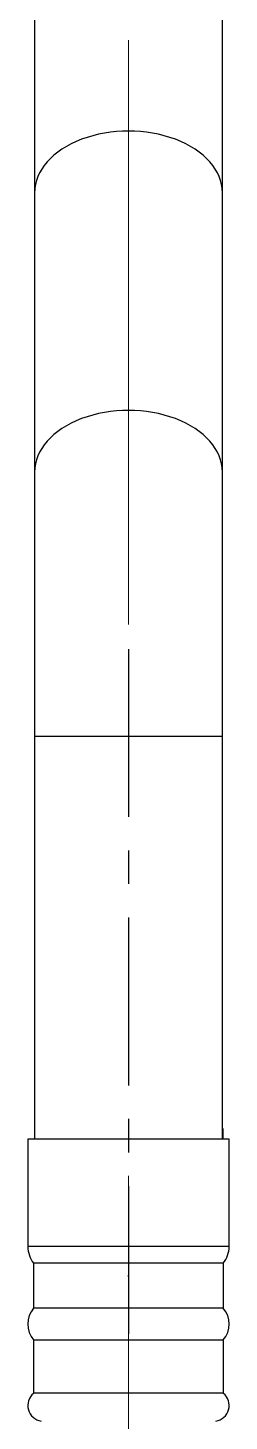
# Model space of a CAD drawing. Extents: x 0 to 1128, y 0 to 827.
# Drawn here: x 193.5 to 208.5, y 104.3 to 208.1 of the extents above; entities that cross this region are included whole.
import ezdxf

# ---------------------------------------------------------------- set-up
doc = ezdxf.new("R2010")
doc.units = 0
doc.header["$LTSCALE"] = 10
doc.header["$MEASUREMENT"] = 0
doc.linetypes.add('CENTER', pattern=[2, 1.25, -0.25, 0.25, -0.25])
doc.linetypes.add('CENTER2', pattern=[28.575, 19.05, -3.175, 3.175, -3.175])
doc.layers.get('0').update_dxf_attribs({"linetype": 'CONTINUOUS'})
doc.layers.add('1', color=7, linetype='CONTINUOUS')
doc.layers.add('Cneter', color=1, linetype='CENTER2', lineweight=13)

msp = doc.modelspace()

# ---------------------------------------------------------------- linework, layer by layer
msp.add_line((208.04, 126.12), (208.04, 125.34))
at = {"layer": '1', "color": 7, "linetype": 'Continuous'}
for p, q in [((194.01, 215.51), (194.01, 195.82)), ((208.01, 195.82), (208.01, 215.51)), ((194.01, 195.82), (194.01, 175.02)), ((208.01, 175.02), (208.01, 195.82)), ((194.01, 175.02), (194.01, 155.34)), ((208.01, 155.34), (208.01, 175.02)), ((194.01, 155.34), (194.01, 125.34)), ((194.01, 155.34), (208.01, 155.34)), ((208.01, 125.34), (208.01, 155.34)), ((193.51, 125.34), (193.51, 117.34)), ((208.51, 125.34), (193.51, 125.34)), ((208.51, 117.34), (208.51, 125.34)), ((208.51, 117.34), (193.51, 117.34)), ((193.94, 116.1), (193.94, 112.76)), ((208.08, 116.1), (193.94, 116.1)), ((208.08, 112.76), (208.08, 116.1)), ((208.08, 112.76), (193.94, 112.76)), ((193.94, 110.38), (193.94, 106.41)), ((208.08, 110.38), (193.94, 110.38)), ((208.08, 106.41), (208.08, 110.38)), ((208.08, 106.41), (193.94, 106.41))]:
    msp.add_line(p, q, dxfattribs=at)
for centre, radius, start, end in [((195.51, 117.34), 2, 180, 218.4508), ((206.51, 117.34), 2, 321.5492, 0), ((195.36, 111.57), 1.85, 139.994, 220.006), ((206.66, 111.57), 1.85, 319.994, 40.006), ((194.68, 105.5), 1.17, 129.0931, 261.5151), ((207.34, 105.5), 1.17, 278.4849, 50.9069)]:
    msp.add_arc(centre, radius, start, end, dxfattribs=at)
for centre in [(201.01, 195.82), (201.01, 175.02)]:
    msp.add_ellipse(centre, major_axis=(7, 0), ratio=0.656059, start_param=0, end_param=3.141593, dxfattribs=at)
at = {"layer": '1', "color": 1, "linetype": 'CENTER'}
msp.add_open_spline([(201.01, 161.84), (201.01, 115.84), (201.01, 110.84)], degree=1, knots=[0, 0, 0.901961, 1, 1], dxfattribs=at)
at = {"layer": 'Cneter', "lineweight": 5, "ltscale": 0.5}
msp.add_open_spline([(201.01, 207.19), (201.01, 168.66), (201.01, 163.66)], degree=1, knots=[0, 0, 0.885143, 1, 1], dxfattribs=at)
at = {"layer": 'Cneter', "ltscale": 0.5}
msp.add_open_spline([(201.01, 122.6), (201.01, 117.6), (201.01, 99.91)], degree=1, knots=[0, 0, 0.220394, 1, 1], dxfattribs=at)

doc.saveas('drawing.dxf')
